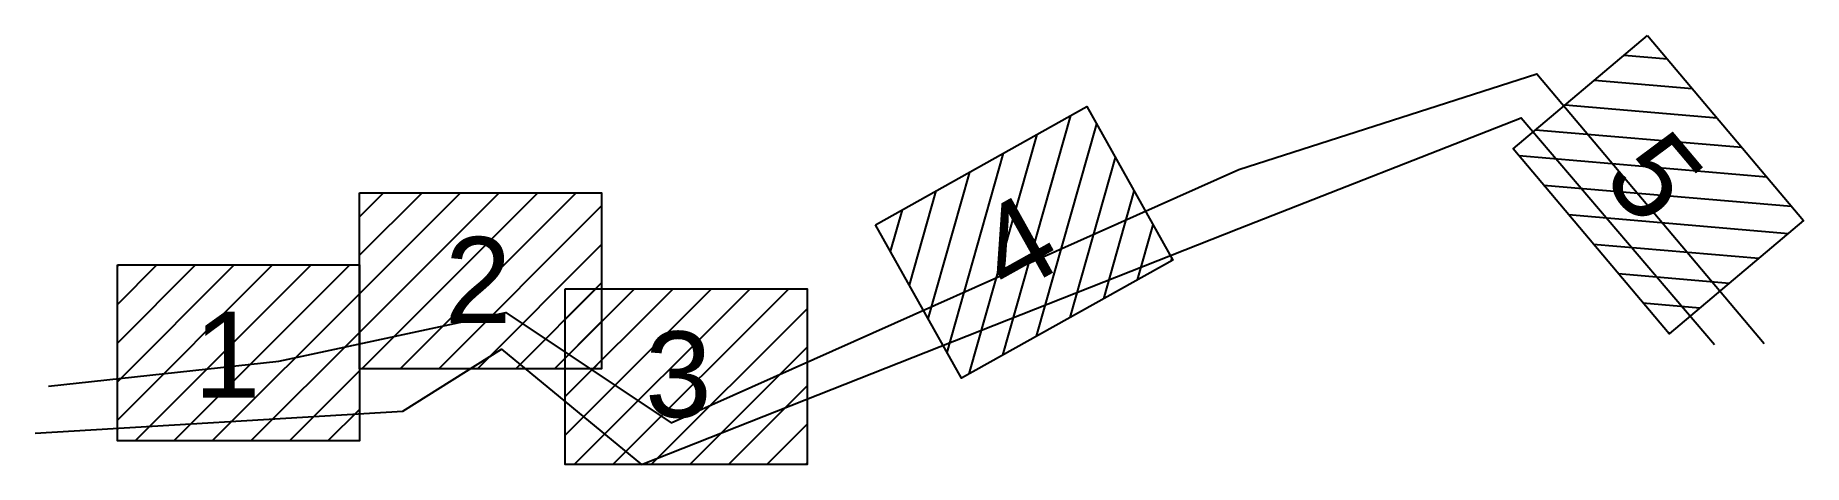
# Model space of a CAD drawing. Header units: millimetres. Extents: x 1488 to 3547, y 789 to 1289.
import ezdxf

# ---------------------------------------------------------------- set-up
doc = ezdxf.new("R2010")
doc.units = ezdxf.units.MM
doc.layers.add('test2', color=1, linetype='Continuous', plot=False)
doc.layers.add('test3', color=6, linetype='Continuous', plot=False)
doc.styles.get("Standard").update_dxf_attribs({"font": 'arial.ttf'})
pattern_1 = [(45, (791.54, 408.27), (-22.45064, 22.45064), [])]

msp = doc.modelspace()

# ---------------------------------------------------------------- hatches: boundary and pattern name
h = msp.add_hatch()
h.set_pattern_fill('ANSI31', color=9, scale=10, angle=-49.8837)
h.set_pattern_definition([(355.1163, (2071.195, 1915.81), (2.70297, 31.63474), [])])
h.paths.add_polyline_path([(3365.1, 1289), (3546.8, 1073.3), (3390.1, 941.2), (3208.4, 1156.9)])
h = msp.add_hatch()
h.set_pattern_fill('ANSI31', color=9, scale=10, angle=29.2095)
h.set_pattern_definition([(74.2095, (1605.745, -83.537), (-30.55186, 8.6398), [])])
h.paths.add_polyline_path([(2466.1, 1068.4), (2712.2, 1206.1), (2812.3, 1027.1), (2566.1, 889.5)])
h = msp.add_hatch()
h.set_pattern_fill('ANSI31', color=9, scale=10)
h.set_pattern_definition(pattern_1)
h.paths.add_polyline_path([(1865.1, 1105.7), (2147.1, 1105.7), (2147.1, 900.7), (1865.1, 900.7)])
h = msp.add_hatch()
h.set_pattern_fill('ANSI31', color=9, scale=10)
h.set_pattern_definition(pattern_1)
h.paths.add_polyline_path([(1583.1, 1021.5), (1865.1, 1021.5), (1865.1, 816.5), (1583.1, 816.5)])
h = msp.add_hatch()
h.set_pattern_fill('ANSI31', color=9, scale=10)
h.set_pattern_definition(pattern_1)
h.paths.add_polyline_path([(2104.6, 993.9), (2386.6, 993.9), (2386.6, 788.9), (2104.6, 788.9)])

# ---------------------------------------------------------------- linework, layer by layer
for points in [[(3365.1, 1289), (3546.8, 1073.3), (3390.1, 941.2), (3208.4, 1156.9)], [(2466.1, 1068.4), (2712.2, 1206.1), (2812.3, 1027.1), (2566.1, 889.5)], [(1865.1, 1105.7), (2147.1, 1105.7), (2147.1, 900.7), (1865.1, 900.7)], [(1583.1, 1021.5), (1865.1, 1021.5), (1865.1, 816.5), (1583.1, 816.5)], [(2104.6, 993.9), (2386.6, 993.9), (2386.6, 788.9), (2104.6, 788.9)]]:
    msp.add_lwpolyline(points, close=True)
at = {"layer": 'test2'}
msp.add_lwpolyline([(1503.1, 880.4), (1771.1, 909.5), (2035.6, 966.2), (2228, 837.5), (2889.3, 1132.7), (3236.3, 1244.3), (3500.9, 930.1)], dxfattribs=at)
at = {"layer": 'test3'}
msp.add_lwpolyline([(1487.6, 825.4), (1915.4, 851.2), (2030.5, 923.3), (2193.6, 788.9), (2889.3, 1064), (3217.8, 1192.9), (3443.1, 929)], dxfattribs=at)

# ---------------------------------------------------------------- texts
for s, rotation, p in [('5', 310.1163, (3310.5, 1121.4)), ('4', 29.2095, (2620.3, 983.1))]:
    msp.add_text(s, height=100, rotation=rotation).set_placement(p)
for s, p in [('2', (1964.4, 954.1)), ('1', (1672.1, 867)), ('3', (2197.6, 844.1))]:
    msp.add_text(s, height=100).set_placement(p)

doc.saveas('drawing.dxf')
